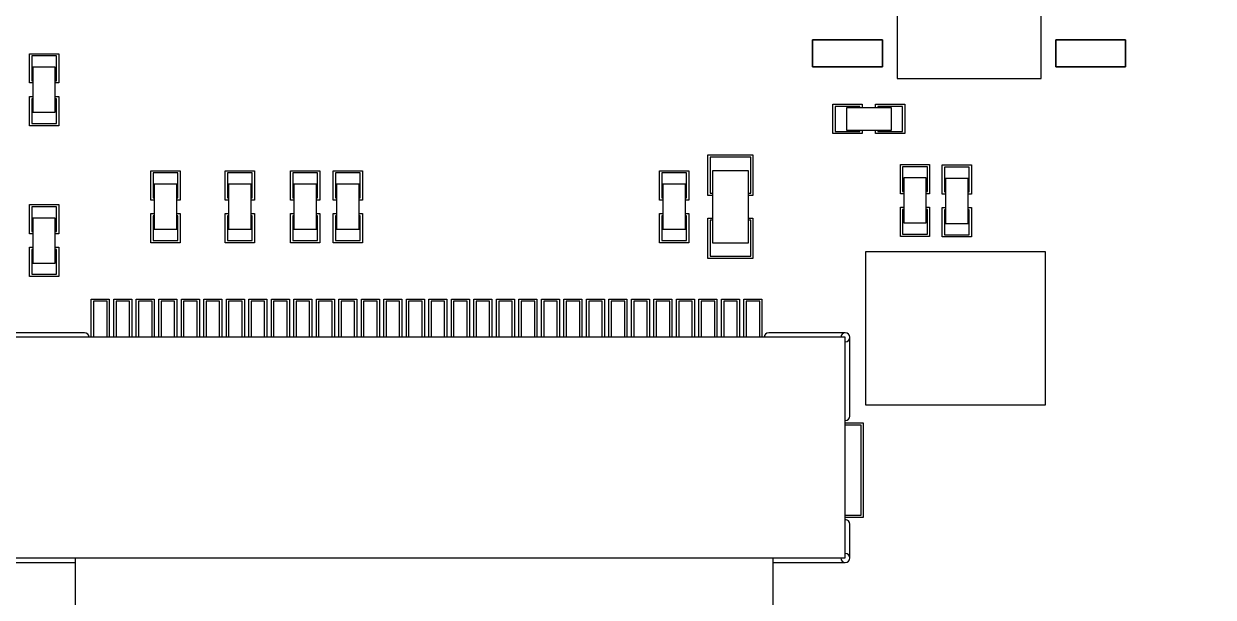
# Model space of a CAD drawing. Header units: millimetres. Extents: x 884 to 1160, y 193 to 343.
# Drawn here: x 1095.96 to 1122.38, y 249.72 to 262.46 of the extents above; entities that cross this region are included whole.
import ezdxf

# ---------------------------------------------------------------- set-up
doc = ezdxf.new("R2010")
doc.units = ezdxf.units.MM
doc.layers.add('', color=7, linetype='Continuous')
doc.layers.add('图层0000', color=7, linetype='Continuous', lineweight=25)

msp = doc.modelspace()

# ---------------------------------------------------------------- hatches: boundary and pattern name
at = {"layer": ''}
h = msp.add_hatch(dxfattribs=at)
h.set_pattern_fill('ANSI37', color=2, scale=0.3)
h.set_pattern_definition([(45, (1074.6578, 219.4562), (-0.673519, 0.673519), []), (135, (1074.6578, 219.4562), (-0.673519, -0.673519), [])])
edge = h.paths.add_edge_path()
edge.add_arc((1076.858, 221.656), 2.2, 180, 270)
edge.add_line((1076.858, 219.456), (1132.858, 219.456))
edge.add_arc((1132.858, 221.656), 2.2, 270, 360)
edge.add_line((1135.058, 221.656), (1135.058, 309.096))
edge.add_arc((1132.858, 309.096), 2.2, 0, 90)
edge.add_line((1132.858, 311.296), (1076.858, 311.296))
edge.add_arc((1076.858, 309.096), 2.2, 90, 180)
edge.add_line((1074.658, 309.096), (1074.658, 221.656))
h.paths.add_polyline_path([(1076.908, 220.946), (1132.808, 220.946), (1132.808, 305.296), (1076.908, 305.296)], flags=16)

# ---------------------------------------------------------------- linework, layer by layer
at = {"layer": '图层0000', "color": 7, "linetype": 'Continuous', "lineweight": 25}
for p, q in [((1115.358, 271.246), (1115.358, 261.246)), ((1118.558, 261.246), (1118.558, 271.246)), ((1115.032, 262.101), (1113.483, 262.101)), ((1113.483, 262.101), (1113.483, 261.502)), ((1113.483, 262.101), (1115.032, 262.101)), ((1113.483, 261.502), (1113.483, 262.101)), ((1115.032, 261.502), (1115.032, 262.101)), ((1115.032, 262.101), (1115.032, 261.502)), ((1120.432, 262.101), (1118.883, 262.101)), ((1118.883, 262.101), (1118.883, 261.502)), ((1118.883, 262.101), (1120.432, 262.101)), ((1118.883, 261.502), (1118.883, 262.101)), ((1120.432, 261.502), (1120.432, 262.101)), ((1120.432, 262.101), (1120.432, 261.502)), ((1096.083, 261.796), (1096.733, 261.796)), ((1096.083, 261.146), (1096.083, 261.796)), ((1096.683, 261.746), (1096.133, 261.746)), ((1096.133, 261.746), (1096.133, 261.196)), ((1096.683, 261.196), (1096.683, 261.746)), ((1096.733, 261.796), (1096.733, 261.146)), ((1096.658, 261.496), (1096.158, 261.496)), ((1096.158, 261.496), (1096.158, 260.496)), ((1096.658, 260.496), (1096.658, 261.496)), ((1113.483, 261.502), (1115.032, 261.502)), ((1115.032, 261.502), (1113.483, 261.502)), ((1118.883, 261.502), (1120.432, 261.502)), ((1120.432, 261.502), (1118.883, 261.502)), ((1096.158, 261.146), (1096.083, 261.146)), ((1096.133, 261.196), (1096.158, 261.196)), ((1096.658, 261.196), (1096.683, 261.196)), ((1096.733, 261.146), (1096.658, 261.146)), ((1115.358, 261.246), (1118.558, 261.246)), ((1096.083, 260.846), (1096.158, 260.846)), ((1096.083, 260.196), (1096.083, 260.846)), ((1096.658, 260.846), (1096.733, 260.846)), ((1096.733, 260.846), (1096.733, 260.196)), ((1096.158, 260.796), (1096.133, 260.796)), ((1096.133, 260.796), (1096.133, 260.246)), ((1096.683, 260.796), (1096.658, 260.796)), ((1096.683, 260.246), (1096.683, 260.796)), ((1113.933, 260.671), (1114.583, 260.671)), ((1113.933, 260.021), (1113.933, 260.671)), ((1114.533, 260.621), (1113.983, 260.621)), ((1113.983, 260.621), (1113.983, 260.071)), ((1114.233, 260.596), (1114.233, 260.096)), ((1115.233, 260.596), (1114.233, 260.596)), ((1114.533, 260.596), (1114.533, 260.621)), ((1114.583, 260.671), (1114.583, 260.596)), ((1114.883, 260.671), (1115.533, 260.671)), ((1114.883, 260.596), (1114.883, 260.671)), ((1115.483, 260.621), (1114.933, 260.621)), ((1114.933, 260.621), (1114.933, 260.596)), ((1115.233, 260.096), (1115.233, 260.596)), ((1115.483, 260.071), (1115.483, 260.621)), ((1115.533, 260.671), (1115.533, 260.021)), ((1096.158, 260.496), (1096.658, 260.496)), ((1096.733, 260.196), (1096.083, 260.196)), ((1096.133, 260.246), (1096.683, 260.246)), ((1113.983, 260.071), (1114.533, 260.071)), ((1114.233, 260.096), (1115.233, 260.096)), ((1114.533, 260.071), (1114.533, 260.096)), ((1114.583, 260.096), (1114.583, 260.021)), ((1114.883, 260.021), (1114.883, 260.096)), ((1114.933, 260.096), (1114.933, 260.071)), ((1114.933, 260.071), (1115.483, 260.071)), ((1114.583, 260.021), (1113.933, 260.021)), ((1115.533, 260.021), (1114.883, 260.021)), ((1111.158, 259.546), (1112.158, 259.546)), ((1111.158, 258.646), (1111.158, 259.546)), ((1112.108, 259.496), (1111.208, 259.496)), ((1111.208, 259.496), (1111.208, 258.696)), ((1112.108, 258.696), (1112.108, 259.496)), ((1112.158, 259.546), (1112.158, 258.646)), ((1115.433, 259.336), (1116.083, 259.336)), ((1115.433, 258.686), (1115.433, 259.336)), ((1116.033, 259.286), (1115.483, 259.286)), ((1115.483, 259.286), (1115.483, 258.736)), ((1116.033, 258.736), (1116.033, 259.286)), ((1116.083, 259.336), (1116.083, 258.686)), ((1116.363, 259.326), (1117.013, 259.326)), ((1116.363, 258.676), (1116.363, 259.326)), ((1116.963, 259.276), (1116.413, 259.276)), ((1116.413, 259.276), (1116.413, 258.726)), ((1116.963, 258.726), (1116.963, 259.276)), ((1117.013, 259.326), (1117.013, 258.676)), ((1098.783, 259.196), (1099.433, 259.196)), ((1098.783, 258.546), (1098.783, 259.196)), ((1099.383, 259.146), (1098.833, 259.146)), ((1098.833, 259.146), (1098.833, 258.596)), ((1099.383, 258.596), (1099.383, 259.146)), ((1099.433, 259.196), (1099.433, 258.546)), ((1100.433, 259.196), (1101.083, 259.196)), ((1100.433, 258.546), (1100.433, 259.196)), ((1101.033, 259.146), (1100.483, 259.146)), ((1100.483, 259.146), (1100.483, 258.596)), ((1101.033, 258.596), (1101.033, 259.146)), ((1101.083, 259.196), (1101.083, 258.546)), ((1101.883, 259.196), (1102.533, 259.196)), ((1101.883, 258.546), (1101.883, 259.196)), ((1102.483, 259.146), (1101.933, 259.146)), ((1101.933, 259.146), (1101.933, 258.596)), ((1102.483, 258.596), (1102.483, 259.146)), ((1102.533, 259.196), (1102.533, 258.546)), ((1102.833, 259.196), (1103.483, 259.196)), ((1102.833, 258.546), (1102.833, 259.196)), ((1103.433, 259.146), (1102.883, 259.146)), ((1102.883, 259.146), (1102.883, 258.596)), ((1103.433, 258.596), (1103.433, 259.146)), ((1103.483, 259.196), (1103.483, 258.546)), ((1110.083, 259.196), (1110.733, 259.196)), ((1110.083, 258.546), (1110.083, 259.196)), ((1110.683, 259.146), (1110.133, 259.146)), ((1110.133, 259.146), (1110.133, 258.596)), ((1110.683, 258.596), (1110.683, 259.146)), ((1110.733, 259.196), (1110.733, 258.546)), ((1112.058, 259.196), (1111.258, 259.196)), ((1111.258, 259.196), (1111.258, 257.596)), ((1112.058, 257.596), (1112.058, 259.196)), ((1116.008, 259.036), (1115.508, 259.036)), ((1115.508, 259.036), (1115.508, 258.036)), ((1116.008, 258.036), (1116.008, 259.036)), ((1116.938, 259.026), (1116.438, 259.026)), ((1116.438, 259.026), (1116.438, 258.026)), ((1116.938, 258.026), (1116.938, 259.026)), ((1099.358, 258.896), (1098.858, 258.896)), ((1098.858, 258.896), (1098.858, 257.896)), ((1099.358, 257.896), (1099.358, 258.896)), ((1101.008, 258.896), (1100.508, 258.896)), ((1100.508, 258.896), (1100.508, 257.896)), ((1101.008, 257.896), (1101.008, 258.896)), ((1102.458, 258.896), (1101.958, 258.896)), ((1101.958, 258.896), (1101.958, 257.896)), ((1102.458, 257.896), (1102.458, 258.896)), ((1103.408, 258.896), (1102.908, 258.896)), ((1102.908, 258.896), (1102.908, 257.896)), ((1103.408, 257.896), (1103.408, 258.896)), ((1110.658, 258.896), (1110.158, 258.896)), ((1110.158, 258.896), (1110.158, 257.896)), ((1110.658, 257.896), (1110.658, 258.896)), ((1115.483, 258.736), (1115.508, 258.736)), ((1116.008, 258.736), (1116.033, 258.736)), ((1116.413, 258.726), (1116.438, 258.726)), ((1116.938, 258.726), (1116.963, 258.726)), ((1096.083, 258.446), (1096.733, 258.446)), ((1096.083, 257.796), (1096.083, 258.446)), ((1096.733, 258.446), (1096.733, 257.796)), ((1098.858, 258.546), (1098.783, 258.546)), ((1098.833, 258.596), (1098.858, 258.596)), ((1099.358, 258.596), (1099.383, 258.596)), ((1099.433, 258.546), (1099.358, 258.546)), ((1100.508, 258.546), (1100.433, 258.546)), ((1100.483, 258.596), (1100.508, 258.596)), ((1101.008, 258.596), (1101.033, 258.596)), ((1101.083, 258.546), (1101.008, 258.546)), ((1101.958, 258.546), (1101.883, 258.546)), ((1101.933, 258.596), (1101.958, 258.596)), ((1102.458, 258.596), (1102.483, 258.596)), ((1102.533, 258.546), (1102.458, 258.546)), ((1102.908, 258.546), (1102.833, 258.546)), ((1102.883, 258.596), (1102.908, 258.596)), ((1103.408, 258.596), (1103.433, 258.596)), ((1103.483, 258.546), (1103.408, 258.546)), ((1110.158, 258.546), (1110.083, 258.546)), ((1110.133, 258.596), (1110.158, 258.596)), ((1110.658, 258.596), (1110.683, 258.596)), ((1110.733, 258.546), (1110.658, 258.546)), ((1111.258, 258.646), (1111.158, 258.646)), ((1111.208, 258.696), (1111.258, 258.696)), ((1112.058, 258.696), (1112.108, 258.696)), ((1112.158, 258.646), (1112.058, 258.646)), ((1115.508, 258.686), (1115.433, 258.686)), ((1116.083, 258.686), (1116.008, 258.686)), ((1116.438, 258.676), (1116.363, 258.676)), ((1117.013, 258.676), (1116.938, 258.676)), ((1096.683, 258.396), (1096.133, 258.396)), ((1096.133, 258.396), (1096.133, 257.846)), ((1096.683, 257.846), (1096.683, 258.396)), ((1098.783, 258.246), (1098.858, 258.246)), ((1098.783, 257.596), (1098.783, 258.246)), ((1098.858, 258.196), (1098.833, 258.196)), ((1098.833, 258.196), (1098.833, 257.646)), ((1099.358, 258.246), (1099.433, 258.246)), ((1099.383, 258.196), (1099.358, 258.196)), ((1099.383, 257.646), (1099.383, 258.196)), ((1099.433, 258.246), (1099.433, 257.596)), ((1100.433, 258.246), (1100.508, 258.246)), ((1100.433, 257.596), (1100.433, 258.246)), ((1100.508, 258.196), (1100.483, 258.196)), ((1100.483, 258.196), (1100.483, 257.646)), ((1101.008, 258.246), (1101.083, 258.246)), ((1101.033, 258.196), (1101.008, 258.196)), ((1101.033, 257.646), (1101.033, 258.196)), ((1101.083, 258.246), (1101.083, 257.596)), ((1101.883, 258.246), (1101.958, 258.246)), ((1101.883, 257.596), (1101.883, 258.246)), ((1101.958, 258.196), (1101.933, 258.196)), ((1101.933, 258.196), (1101.933, 257.646)), ((1102.458, 258.246), (1102.533, 258.246)), ((1102.483, 258.196), (1102.458, 258.196)), ((1102.483, 257.646), (1102.483, 258.196)), ((1102.533, 258.246), (1102.533, 257.596)), ((1102.833, 258.246), (1102.908, 258.246)), ((1102.833, 257.596), (1102.833, 258.246)), ((1102.908, 258.196), (1102.883, 258.196)), ((1102.883, 258.196), (1102.883, 257.646)), ((1103.408, 258.246), (1103.483, 258.246)), ((1103.433, 258.196), (1103.408, 258.196)), ((1103.433, 257.646), (1103.433, 258.196)), ((1103.483, 258.246), (1103.483, 257.596)), ((1110.083, 258.246), (1110.158, 258.246)), ((1110.083, 257.596), (1110.083, 258.246)), ((1110.158, 258.196), (1110.133, 258.196)), ((1110.133, 258.196), (1110.133, 257.646)), ((1110.658, 258.246), (1110.733, 258.246)), ((1110.683, 258.196), (1110.658, 258.196)), ((1110.683, 257.646), (1110.683, 258.196)), ((1110.733, 258.246), (1110.733, 257.596)), ((1115.433, 258.386), (1115.508, 258.386)), ((1115.433, 257.736), (1115.433, 258.386)), ((1115.508, 258.336), (1115.483, 258.336)), ((1115.483, 258.336), (1115.483, 257.786)), ((1116.008, 258.386), (1116.083, 258.386)), ((1116.033, 258.336), (1116.008, 258.336)), ((1116.033, 257.786), (1116.033, 258.336)), ((1116.083, 258.386), (1116.083, 257.736)), ((1116.363, 258.376), (1116.438, 258.376)), ((1116.363, 257.726), (1116.363, 258.376)), ((1116.438, 258.326), (1116.413, 258.326)), ((1116.413, 258.326), (1116.413, 257.776)), ((1116.938, 258.376), (1117.013, 258.376)), ((1116.963, 258.326), (1116.938, 258.326)), ((1116.963, 257.776), (1116.963, 258.326)), ((1117.013, 258.376), (1117.013, 257.726)), ((1096.658, 258.146), (1096.158, 258.146)), ((1096.158, 258.146), (1096.158, 257.146)), ((1096.658, 257.146), (1096.658, 258.146)), ((1111.158, 258.146), (1111.258, 258.146)), ((1111.158, 257.246), (1111.158, 258.146)), ((1111.258, 258.096), (1111.208, 258.096)), ((1111.208, 258.096), (1111.208, 257.296)), ((1112.058, 258.146), (1112.158, 258.146)), ((1112.108, 258.096), (1112.058, 258.096)), ((1112.108, 257.296), (1112.108, 258.096)), ((1112.158, 258.146), (1112.158, 257.246)), ((1115.508, 258.036), (1116.008, 258.036)), ((1116.438, 258.026), (1116.938, 258.026)), ((1096.158, 257.796), (1096.083, 257.796)), ((1096.133, 257.846), (1096.158, 257.846)), ((1096.658, 257.846), (1096.683, 257.846)), ((1096.733, 257.796), (1096.658, 257.796)), ((1098.833, 257.646), (1099.383, 257.646)), ((1098.858, 257.896), (1099.358, 257.896)), ((1100.483, 257.646), (1101.033, 257.646)), ((1100.508, 257.896), (1101.008, 257.896)), ((1101.933, 257.646), (1102.483, 257.646)), ((1101.958, 257.896), (1102.458, 257.896)), ((1102.883, 257.646), (1103.433, 257.646)), ((1102.908, 257.896), (1103.408, 257.896)), ((1110.133, 257.646), (1110.683, 257.646)), ((1110.158, 257.896), (1110.658, 257.896)), ((1116.083, 257.736), (1115.433, 257.736)), ((1115.483, 257.786), (1116.033, 257.786)), ((1117.013, 257.726), (1116.363, 257.726)), ((1116.413, 257.776), (1116.963, 257.776)), ((1096.083, 257.496), (1096.158, 257.496)), ((1096.083, 256.846), (1096.083, 257.496)), ((1096.158, 257.446), (1096.133, 257.446)), ((1096.133, 257.446), (1096.133, 256.896)), ((1096.658, 257.496), (1096.733, 257.496)), ((1096.683, 257.446), (1096.658, 257.446)), ((1096.683, 256.896), (1096.683, 257.446)), ((1096.733, 257.496), (1096.733, 256.846)), ((1099.433, 257.596), (1098.783, 257.596)), ((1101.083, 257.596), (1100.433, 257.596)), ((1102.533, 257.596), (1101.883, 257.596)), ((1103.483, 257.596), (1102.833, 257.596)), ((1110.733, 257.596), (1110.083, 257.596)), ((1111.258, 257.596), (1112.058, 257.596)), ((1114.658, 257.396), (1114.658, 253.996)), ((1118.658, 257.396), (1114.658, 257.396)), ((1118.658, 253.996), (1118.658, 257.396)), ((1096.158, 257.146), (1096.658, 257.146)), ((1112.158, 257.246), (1111.158, 257.246)), ((1111.208, 257.296), (1112.108, 257.296)), ((1096.133, 256.896), (1096.683, 256.896)), ((1096.733, 256.846), (1096.083, 256.846)), ((1097.458, 256.346), (1097.858, 256.346)), ((1097.458, 255.496), (1097.458, 256.346)), ((1097.858, 256.346), (1097.858, 255.496)), ((1097.958, 256.346), (1098.358, 256.346)), ((1097.958, 255.496), (1097.958, 256.346)), ((1098.358, 256.346), (1098.358, 255.496)), ((1098.458, 256.346), (1098.858, 256.346)), ((1098.458, 255.496), (1098.458, 256.346)), ((1098.858, 256.346), (1098.858, 255.496)), ((1098.958, 256.346), (1099.358, 256.346)), ((1098.958, 255.496), (1098.958, 256.346)), ((1099.358, 256.346), (1099.358, 255.496)), ((1099.458, 256.346), (1099.858, 256.346)), ((1099.458, 255.496), (1099.458, 256.346)), ((1099.858, 256.346), (1099.858, 255.496)), ((1099.958, 256.346), (1100.358, 256.346)), ((1099.958, 255.496), (1099.958, 256.346)), ((1100.358, 256.346), (1100.358, 255.496)), ((1100.458, 256.346), (1100.858, 256.346)), ((1100.458, 255.496), (1100.458, 256.346)), ((1100.858, 256.346), (1100.858, 255.496)), ((1100.958, 256.346), (1101.358, 256.346)), ((1100.958, 255.496), (1100.958, 256.346)), ((1101.358, 256.346), (1101.358, 255.496)), ((1101.458, 256.346), (1101.858, 256.346)), ((1101.458, 255.496), (1101.458, 256.346)), ((1101.858, 256.346), (1101.858, 255.496)), ((1101.958, 256.346), (1102.358, 256.346)), ((1101.958, 255.496), (1101.958, 256.346)), ((1102.358, 256.346), (1102.358, 255.496)), ((1102.458, 256.346), (1102.858, 256.346)), ((1102.458, 255.496), (1102.458, 256.346)), ((1102.858, 256.346), (1102.858, 255.496)), ((1102.958, 256.346), (1103.358, 256.346)), ((1102.958, 255.496), (1102.958, 256.346)), ((1103.358, 256.346), (1103.358, 255.496)), ((1103.458, 256.346), (1103.858, 256.346)), ((1103.458, 255.496), (1103.458, 256.346)), ((1103.858, 256.346), (1103.858, 255.496)), ((1103.958, 256.346), (1104.358, 256.346)), ((1103.958, 255.496), (1103.958, 256.346)), ((1104.358, 256.346), (1104.358, 255.496)), ((1104.458, 256.346), (1104.858, 256.346)), ((1104.458, 255.496), (1104.458, 256.346)), ((1104.858, 256.346), (1104.858, 255.496)), ((1104.958, 256.346), (1105.358, 256.346)), ((1104.958, 255.496), (1104.958, 256.346)), ((1105.358, 256.346), (1105.358, 255.496)), ((1105.458, 256.346), (1105.858, 256.346)), ((1105.458, 255.496), (1105.458, 256.346)), ((1105.858, 256.346), (1105.858, 255.496)), ((1105.958, 256.346), (1106.358, 256.346)), ((1105.958, 255.496), (1105.958, 256.346)), ((1106.358, 256.346), (1106.358, 255.496)), ((1106.458, 256.346), (1106.858, 256.346)), ((1106.458, 255.496), (1106.458, 256.346)), ((1106.858, 256.346), (1106.858, 255.496)), ((1106.958, 256.346), (1107.358, 256.346)), ((1106.958, 255.496), (1106.958, 256.346)), ((1107.358, 256.346), (1107.358, 255.496)), ((1107.458, 256.346), (1107.858, 256.346)), ((1107.458, 255.496), (1107.458, 256.346)), ((1107.858, 256.346), (1107.858, 255.496)), ((1107.958, 256.346), (1108.358, 256.346)), ((1107.958, 255.496), (1107.958, 256.346)), ((1108.358, 256.346), (1108.358, 255.496)), ((1108.458, 256.346), (1108.858, 256.346)), ((1108.458, 255.496), (1108.458, 256.346)), ((1108.858, 256.346), (1108.858, 255.496)), ((1108.958, 256.346), (1109.358, 256.346)), ((1108.958, 255.496), (1108.958, 256.346)), ((1109.358, 256.346), (1109.358, 255.496)), ((1109.458, 256.346), (1109.858, 256.346)), ((1109.458, 255.496), (1109.458, 256.346)), ((1109.858, 256.346), (1109.858, 255.496)), ((1109.958, 256.346), (1110.358, 256.346)), ((1109.958, 255.496), (1109.958, 256.346)), ((1110.358, 256.346), (1110.358, 255.496)), ((1110.458, 256.346), (1110.858, 256.346)), ((1110.458, 255.496), (1110.458, 256.346)), ((1110.858, 256.346), (1110.858, 255.496)), ((1110.958, 256.346), (1111.358, 256.346)), ((1110.958, 255.496), (1110.958, 256.346)), ((1111.358, 256.346), (1111.358, 255.496)), ((1111.458, 256.346), (1111.858, 256.346)), ((1111.458, 255.496), (1111.458, 256.346)), ((1111.858, 256.346), (1111.858, 255.496)), ((1111.958, 256.346), (1112.358, 256.346)), ((1111.958, 255.496), (1111.958, 256.346)), ((1112.358, 256.346), (1112.358, 255.496)), ((1097.808, 256.296), (1097.508, 256.296)), ((1097.508, 256.296), (1097.508, 255.496)), ((1097.808, 255.496), (1097.808, 256.296)), ((1098.308, 256.296), (1098.008, 256.296)), ((1098.008, 256.296), (1098.008, 255.496)), ((1098.308, 255.496), (1098.308, 256.296)), ((1098.808, 256.296), (1098.508, 256.296)), ((1098.508, 256.296), (1098.508, 255.496)), ((1098.808, 255.496), (1098.808, 256.296)), ((1099.308, 256.296), (1099.008, 256.296)), ((1099.008, 256.296), (1099.008, 255.496)), ((1099.308, 255.496), (1099.308, 256.296)), ((1099.808, 256.296), (1099.508, 256.296)), ((1099.508, 256.296), (1099.508, 255.496)), ((1099.808, 255.496), (1099.808, 256.296)), ((1100.308, 256.296), (1100.008, 256.296)), ((1100.008, 256.296), (1100.008, 255.496)), ((1100.308, 255.496), (1100.308, 256.296)), ((1100.808, 256.296), (1100.508, 256.296)), ((1100.508, 256.296), (1100.508, 255.496)), ((1100.808, 255.496), (1100.808, 256.296)), ((1101.308, 256.296), (1101.008, 256.296)), ((1101.008, 256.296), (1101.008, 255.496)), ((1101.308, 255.496), (1101.308, 256.296)), ((1101.808, 256.296), (1101.508, 256.296)), ((1101.508, 256.296), (1101.508, 255.496)), ((1101.808, 255.496), (1101.808, 256.296)), ((1102.308, 256.296), (1102.008, 256.296)), ((1102.008, 256.296), (1102.008, 255.496)), ((1102.308, 255.496), (1102.308, 256.296)), ((1102.808, 256.296), (1102.508, 256.296)), ((1102.508, 256.296), (1102.508, 255.496)), ((1102.808, 255.496), (1102.808, 256.296)), ((1103.308, 256.296), (1103.008, 256.296)), ((1103.008, 256.296), (1103.008, 255.496)), ((1103.308, 255.496), (1103.308, 256.296)), ((1103.808, 256.296), (1103.508, 256.296)), ((1103.508, 256.296), (1103.508, 255.496)), ((1103.808, 255.496), (1103.808, 256.296)), ((1104.308, 256.296), (1104.008, 256.296)), ((1104.008, 256.296), (1104.008, 255.496)), ((1104.308, 255.496), (1104.308, 256.296)), ((1104.808, 256.296), (1104.508, 256.296)), ((1104.508, 256.296), (1104.508, 255.496)), ((1104.808, 255.496), (1104.808, 256.296)), ((1105.308, 256.296), (1105.008, 256.296)), ((1105.008, 256.296), (1105.008, 255.496)), ((1105.308, 255.496), (1105.308, 256.296)), ((1105.808, 256.296), (1105.508, 256.296)), ((1105.508, 256.296), (1105.508, 255.496)), ((1105.808, 255.496), (1105.808, 256.296)), ((1106.308, 256.296), (1106.008, 256.296)), ((1106.008, 256.296), (1106.008, 255.496)), ((1106.308, 255.496), (1106.308, 256.296)), ((1106.808, 256.296), (1106.508, 256.296)), ((1106.508, 256.296), (1106.508, 255.496)), ((1106.808, 255.496), (1106.808, 256.296)), ((1107.308, 256.296), (1107.008, 256.296)), ((1107.008, 256.296), (1107.008, 255.496)), ((1107.308, 255.496), (1107.308, 256.296)), ((1107.808, 256.296), (1107.508, 256.296)), ((1107.508, 256.296), (1107.508, 255.496)), ((1107.808, 255.496), (1107.808, 256.296)), ((1108.308, 256.296), (1108.008, 256.296)), ((1108.008, 256.296), (1108.008, 255.496)), ((1108.308, 255.496), (1108.308, 256.296)), ((1108.808, 256.296), (1108.508, 256.296)), ((1108.508, 256.296), (1108.508, 255.496)), ((1108.808, 255.496), (1108.808, 256.296)), ((1109.308, 256.296), (1109.008, 256.296)), ((1109.008, 256.296), (1109.008, 255.496)), ((1109.308, 255.496), (1109.308, 256.296)), ((1109.808, 256.296), (1109.508, 256.296)), ((1109.508, 256.296), (1109.508, 255.496)), ((1109.808, 255.496), (1109.808, 256.296)), ((1110.308, 256.296), (1110.008, 256.296)), ((1110.008, 256.296), (1110.008, 255.496)), ((1110.308, 255.496), (1110.308, 256.296)), ((1110.808, 256.296), (1110.508, 256.296)), ((1110.508, 256.296), (1110.508, 255.496)), ((1110.808, 255.496), (1110.808, 256.296)), ((1111.308, 256.296), (1111.008, 256.296)), ((1111.008, 256.296), (1111.008, 255.496)), ((1111.308, 255.496), (1111.308, 256.296)), ((1111.808, 256.296), (1111.508, 256.296)), ((1111.508, 256.296), (1111.508, 255.496)), ((1111.808, 255.496), (1111.808, 256.296)), ((1112.308, 256.296), (1112.008, 256.296)), ((1112.008, 256.296), (1112.008, 255.496)), ((1112.308, 255.496), (1112.308, 256.296)), ((1097.308, 255.596), (1095.608, 255.596)), ((1114.208, 255.596), (1112.508, 255.596)), ((1114.208, 255.496), (1095.608, 255.496)), ((1114.208, 250.596), (1114.208, 255.496)), ((1114.308, 253.746), (1114.308, 255.496)), ((1114.658, 253.996), (1118.658, 253.996)), ((1114.208, 253.596), (1114.608, 253.596)), ((1114.558, 253.546), (1114.208, 253.546)), ((1114.558, 251.546), (1114.558, 253.546)), ((1114.608, 253.596), (1114.608, 251.496)), ((1114.208, 251.546), (1114.558, 251.546)), ((1114.608, 251.496), (1114.208, 251.496)), ((1114.308, 250.596), (1114.308, 251.346)), ((1095.608, 250.596), (1114.208, 250.596)), ((1097.108, 243.646), (1097.108, 250.596)), ((1112.608, 243.646), (1112.608, 250.596)), ((1095.608, 250.496), (1097.108, 250.496)), ((1112.608, 250.496), (1114.208, 250.496))]:
    msp.add_line(p, q, dxfattribs=at)
for centre, start, end in [((1097.308, 255.496), 0, 90), ((1112.508, 255.496), 90, 180), ((1114.208, 255.496), 0, 180), ((1114.208, 255.496), 270, 90), ((1114.208, 253.746), 270, 0), ((1114.208, 251.346), 0, 90), ((1114.208, 250.596), 180, 0), ((1114.208, 250.596), 270, 90)]:
    msp.add_arc(centre, 0.1, start, end, dxfattribs=at)

doc.saveas('drawing.dxf')
